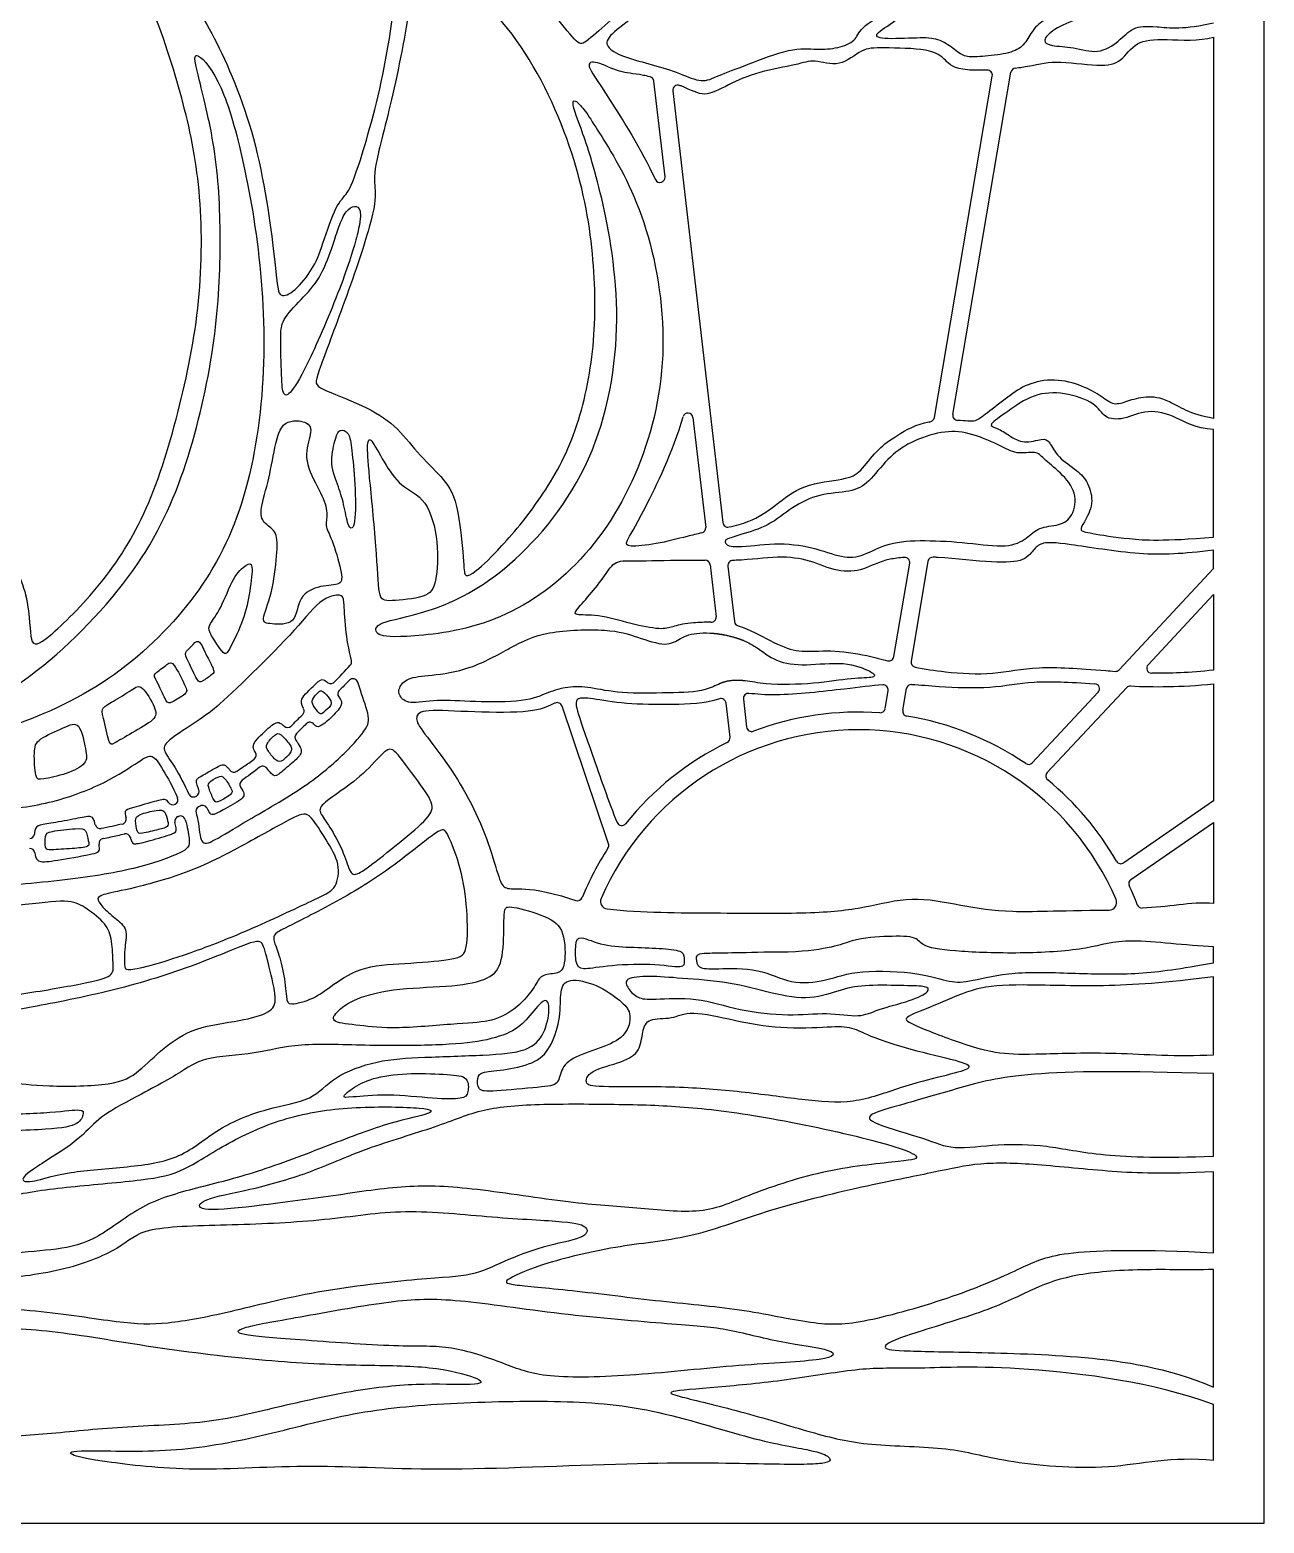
# Model space of a CAD drawing. Header units: millimetres. Extents: x -109 to 109, y -156 to 104.
# Drawn here: x -51.8 to -2.9, y 7.4 to 66.5 of the extents above; entities that cross this region are included whole.
import ezdxf

# ---------------------------------------------------------------- set-up
doc = ezdxf.new("R2010")
doc.units = ezdxf.units.MM
doc.header["$MEASUREMENT"] = 0
doc.layers.add('Layer 03', color=5, linetype='Continuous', true_color=0x0000ff)

msp = doc.modelspace()

# ---------------------------------------------------------------- linework, layer by layer
at = {"layer": 'Layer 03'}
for p, q in [((-2.911, 7.419), (-2.911, 104.176)), ((-4.911, 66.212), (-4.911, 51.127)), ((-26.623, 60.681), (-27.063, 64.47)), ((-15.961, 51.158), (-13.671, 64.669)), ((-15.231, 51.279), (-12.935, 64.821)), ((-26.314, 64.089), (-24.33, 47.002)), ((-25.518, 51.163), (-25.013, 46.815)), ((-4.911, 46.425), (-4.911, 50.689)), ((-4.911, 45.181), (-4.911, 45.915)), ((-24.842, 45.336), (-24.603, 43.281)), ((-24.131, 45.284), (-23.876, 43.087)), ((-17.565, 41.7), (-16.939, 45.393)), ((-16.216, 45.469), (-16.886, 41.517)), ((-8.65, 41.181), (-4.911, 45.181)), ((-7.504, 41.382), (-4.911, 44.156)), ((-4.911, 44.156), (-4.911, 41.169)), ((-17.914, 39.642), (-17.794, 40.35)), ((-17.215, 39.579), (-17.07, 40.434)), ((-9.48, 40.293), (-12.089, 37.501)), ((-11.495, 37.112), (-8.35, 40.476)), ((-4.911, 40.622), (-4.911, 35.994)), ((-28.86, 34.293), (-30.7, 39.745)), ((-24.049, 38.509), (-24.206, 39.862)), ((-23.52, 40.024), (-23.392, 38.917)), ((-4.911, 35.994), (-8.465, 33.544)), ((-8.182, 32.889), (-4.911, 35.144)), ((-4.911, 35.144), (-4.911, 31.94)), ((-30.358, 32.119), (-30.151, 32.051)), ((-4.911, 29.587), (-4.911, 30.218)), ((-4.911, 25.948), (-4.911, 29.035)), ((-4.911, 21.933), (-4.911, 25.202)), ((-4.911, 18.116), (-4.911, 21.317)), ((-4.911, 12.803), (-4.911, 17.452)), ((-4.911, 9.904), (-4.911, 12.113)), ((-109, 7.419), (-2.911, 7.419))]:
    msp.add_line(p, q, dxfattribs=at)
for centre, radius, start, end in [((-12.738, 64.788), 0.2, 96.67295, 170.37745), ((-27.262, 64.447), 0.2, 6.62234, 77.03542), ((-13.868, 64.702), 0.2, 350.37745, 91.92944), ((-26.115, 64.112), 0.2, 69.61001, 186.62234), ((-26.822, 60.658), 0.2, 205.53935, 6.62234), ((-25.717, 51.14), 0.2, 6.62234, 164.13307), ((-16.159, 51.192), 0.2, 279.34113, 350.37745), ((-15.034, 51.246), 0.2, 170.37745, 267.72247), ((-25.212, 46.792), 0.2, 283.0728, 6.62234), ((-24.132, 47.025), 0.2, 186.62234, 282.53806), ((-24.148, 46.251), 0.0925, 115.22559, 196.86221), ((-24.045, 46.282), 0.2, 196.86228, 222.64563), ((-24.045, 46.282), 0.2, 222.64563, 258.66891), ((-25.04, 45.313), 0.2, 6.62234, 88.87175), ((-23.932, 45.307), 0.2, 91.67634, 186.62234), ((-17.136, 45.427), 0.2, 350.37745, 94.33689), ((-16.019, 45.436), 0.2, 87.46078, 170.37745), ((-24.802, 43.258), 0.2, 268.92128, 6.62234), ((-23.677, 43.11), 0.2, 186.62234, 253.61897), ((-39.225, 41.497), 0.2, 316.58219, 14.00574), ((-17.762, 41.734), 0.2, 255.46462, 350.37745), ((-16.689, 41.484), 0.2, 170.37745, 258.8968), ((-7.358, 41.245), 0.2, 136.93275, 269.02836), ((-38.971, 40.625), 0.2, 17.91692, 134.92513), ((-8.796, 41.318), 0.2, 265.66854, 316.93275), ((-39.857, 40.833), 0.2, 225.94565, 316.25809), ((-39.373, 40.224), 0.2, 135.10874, 214.96311), ((-23.322, 40.047), 0.2, 83.55792, 186.62234), ((-17.991, 40.383), 0.2, 350.37745, 94.44365), ((-16.872, 40.401), 0.2, 87.23944, 170.37745), ((-9.626, 40.43), 0.2, 316.93275, 86.15124), ((-8.204, 40.34), 0.2, 87.30347, 136.93275), ((-41.105, 39.551), 0.2, 315.12777, 26.92382), ((-30.89, 39.681), 0.2, 18.6501, 112.74852), ((-24.405, 39.839), 0.2, 6.62234, 108.85085), ((-18.111, 39.675), 0.2, 265.88168, 350.37745), ((-40.678, 38.906), 0.2, 40.01164, 135.21083), ((-18.973, 27.7), 11.807, 85.88168, 110.5761), ((-17.017, 39.546), 0.2, 170.37745, 260.62397), ((-18.973, 27.7), 11.807, 55.86263, 80.62397), ((-41.562, 39.098), 0.2, 226.7339, 314.367), ((-41.071, 38.512), 0.2, 134.82174, 215.45659), ((-18.973, 27.7), 11.107, 23.29758, 156.45139), ((-24.248, 38.486), 0.2, 296.05845, 6.62234), ((-23.193, 38.94), 0.2, 186.62234, 290.5761), ((-43.004, 37.808), 0.2, 307.30716, 31.08286), ((-18.973, 27.7), 11.807, 116.05845, 141.24711), ((-42.545, 37.167), 0.2, 38.23376, 128.66517), ((-12.236, 37.638), 0.2, 235.86263, 316.93275), ((-43.686, 37.33), 0.2, 216.58501, 303.72237), ((-43.249, 36.643), 0.2, 124.74974, 210.95746), ((-11.349, 36.975), 0.2, 136.93275, 230.57974), ((-18.973, 27.7), 11.807, 30.03075, 50.57974), ((-46.099, 36.04), 0.2, 212.6114, 23.50197), ((-45.287, 36.348), 0.2, 204.75086, 299.15684), ((-45.264, 36.361), 0.2, 299.23406, 21.54834), ((-44.989, 35.578), 0.2, 117.38783, 196.02455), ((-44.921, 35.613), 0.2, 27.20662, 117.76729), ((-48.975, 35.093), 0.2, 193.30809, 281.04465), ((-48.144, 35.271), 0.2, 283.24924, 13.58254), ((-45.824, 35.188), 0.2, 112.67957, 192.58692), ((-45.802, 35.197), 0.2, 15.46695, 112.79777), ((-28.337, 35.215), 0.2, 202.10437, 321.24711), ((-51.779, 34.701), 0.2, 275.04236, 354.85154), ((-48.826, 34.309), 0.2, 100.93052, 187.79539), ((-47.974, 34.494), 0.2, 13.7976, 103.66934), ((-29.05, 34.229), 0.2, 327.05987, 18.6501), ((-51.76, 33.909), 0.2, 7.34105, 95.13578), ((-18.973, 27.7), 11.807, 147.05987, 157.77778), ((-8.579, 33.709), 0.2, 210.03075, 304.57724), ((-8.069, 32.724), 0.2, 124.57724, 204.73798), ((-18.973, 27.7), 11.807, 20.7446, 24.73798), ((-30.088, 32.241), 0.2, 251.79152, 337.77778), ((-28.88, 32.017), 0.3, 156.45139, 263.64655), ((-9.048, 31.974), 0.3, 270.60665, 23.29758), ((-7.745, 31.953), 0.2, 200.7446, 271.41455)]:
    msp.add_arc(centre, radius, start, end, dxfattribs=at)
for points, degree in [([(-23.744, 76.724), (-23.375, 76.512), (-22.293, 75.855), (-21.125, 75.381), (-20.669, 75.344), (-20.304, 74.779), (-19.502, 74.852), (-18.59, 74.925), (-18.152, 74.524), (-17.495, 73.028), (-17.331, 72.079), (-17.568, 71.331), (-17.094, 70.893), (-17.44, 70.456), (-17.933, 70), (-18.097, 69.398), (-17.714, 68.777), (-17.255, 68.048), (-17.76, 67.273), (-18.958, 66.551), (-19.04, 66.061), (-19.776, 65.761), (-20.587, 65.707), (-21.588, 65.816), (-23.468, 65.08), (-24.571, 64.672), (-25.144, 64.372), (-26.002, 64.781), (-27.14, 65.132), (-28.195, 65.393), (-28.971, 65.775), (-28.944, 66.229), (-27.913, 66.935), (-27.027, 67.793), (-26.483, 68.297), (-26.558, 69.646), (-26.487, 70.722), (-26.617, 71.757), (-27.526, 72.37), (-27.765, 73.187), (-27.166, 74.303), (-27.357, 75.024), (-27.384, 75.637), (-26.567, 76.045), (-24.729, 76.801), (-24.504, 77.129), (-24.112, 76.936), (-23.744, 76.724)], 3), ([(-30.842, 74.239), (-30.781, 74.015), (-30.65, 73.458), (-29.996, 72.885), (-29.455, 72.312), (-29.619, 71.608), (-30.045, 70.905), (-30.241, 69.841), (-30.159, 69.202), (-30.667, 68.515), (-31.42, 67.631), (-31.141, 67.255), (-30.061, 65.912), (-29.865, 65.912), (-28.866, 66.78), (-27.999, 67.631), (-27.197, 68.449), (-27.278, 69.251), (-27.242, 70.96), (-27.449, 71.544), (-27.73, 71.936), (-28.342, 72.424), (-28.631, 72.809), (-28.338, 73.526), (-28.307, 73.803), (-29.146, 74.15), (-30.186, 74.673), (-30.83, 74.825), (-31.013, 74.806), (-30.902, 74.464), (-30.842, 74.239)], 3), ([(-55.151, 63.938), (-54.111, 66.619), (-51.879, 72.448), (-51.141, 73.847), (-50.833, 74.061), (-49.624, 72.78), (-46.968, 67.801), (-45.735, 63.937), (-44.976, 60.569), (-44.905, 56.031), (-45.756, 51.612), (-47.068, 47.341), (-48.908, 44.486), (-51.244, 42.197), (-51.809, 42.055), (-51.709, 43.919), (-52.747, 46.303), (-54.824, 48.261), (-57.065, 48.946), (-58.316, 49.323), (-58.458, 49.653), (-59.74, 52.117), (-59.801, 52.504), (-58.117, 56.362), (-56.191, 61.257), (-55.151, 63.938)], 3), ([(-13.386, 72.212), (-13.756, 72.342), (-14.414, 72.546), (-15.223, 72.061), (-15.983, 71.608), (-16.727, 71.527), (-16.598, 71.123), (-16.501, 70.492), (-16.938, 69.845), (-17.407, 69.473), (-17.342, 69.085), (-16.63, 68.389), (-16.549, 67.871), (-17.277, 66.949), (-18.41, 66.318), (-18.144, 66.108), (-16.515, 66.189), (-15.803, 66.173), (-15.189, 65.752), (-14.784, 65.412), (-14.266, 65.429), (-13.166, 65.526), (-12.503, 65.752), (-12.18, 66.286), (-11.856, 66.804), (-10.966, 67.16), (-9.866, 67.758), (-9.51, 68.26), (-9.705, 69.505), (-9.737, 69.926), (-10.594, 69.991), (-10.974, 70.298), (-10.995, 70.848), (-11.313, 71.835), (-12.192, 71.77), (-13.015, 72.083), (-13.386, 72.212)], 3), ([(-43.845, 69.346), (-42.603, 69.497), (-38.593, 70.014), (-37.347, 70.178), (-37.089, 69.755), (-37.606, 64.938), (-38.893, 60.566), (-39.223, 59.978), (-39.696, 59.534), (-40.255, 57.713), (-40.603, 56.949), (-41.386, 56.017), (-41.945, 55.905), (-41.97, 56.638), (-42.656, 62.102), (-44.414, 66.316), (-45.875, 68.476), (-46.34, 68.963), (-46.044, 69.111), (-45.087, 69.196), (-43.845, 69.346)], 3), ([(-35.024, 68.82), (-34.339, 68.199), (-32.142, 66.147), (-29.964, 61.197), (-29.345, 57.056), (-29.393, 53.533), (-30.202, 50.153), (-31.687, 47.66), (-33.507, 45.574), (-34.326, 44.899), (-34.571, 44.878), (-34.571, 45.267), (-34.817, 47.947), (-35.43, 48.806), (-36.453, 49.767), (-37.271, 50.872), (-38.519, 51.649), (-40.476, 52.354), (-40.499, 52.607), (-39.395, 55.437), (-38.129, 59.118), (-38.06, 60.222), (-38.221, 60.843), (-37.393, 63.719), (-36.565, 68.091), (-36.587, 69.985), (-36.253, 69.874), (-35.709, 69.442), (-35.024, 68.82)], 3), ([(-44.23, 57.989), (-44.236, 56.726), (-44.369, 54.078), (-45.468, 49.205), (-47.312, 45.12), (-51.496, 40.784), (-55.515, 38.723), (-55.64, 38.474), (-53.498, 38.474), (-48.967, 40.292), (-45.507, 43.429), (-43.39, 46.964), (-42.395, 51.968), (-42.54, 57.29), (-43.411, 61.97), (-44.279, 64.723), (-45.368, 65.837), (-45.145, 64.847), (-44.33, 61.655), (-44.223, 59.251), (-44.23, 57.989)], 3), ([(-29.075, 59.58), (-28.784, 58.275), (-28.194, 54.802), (-29.379, 48.94), (-33.075, 44.714), (-36.187, 43.338), (-38.119, 43.076), (-38.119, 42.552), (-37.333, 42.421), (-33.566, 42.781), (-29.968, 45.094), (-27.474, 49.005), (-26.365, 53.887), (-27.301, 59.227), (-29.215, 62.453), (-30.104, 63.783), (-30.377, 63.692), (-29.941, 62.638), (-29.366, 60.886), (-29.075, 59.58)], 3), ([(-39.785, 57.946), (-39.895, 57.62), (-40.207, 56.75), (-40.894, 55.939), (-41.773, 55.073), (-41.856, 54.51), (-41.801, 52.655), (-41.746, 51.995), (-41.471, 52.036), (-40.77, 53.191), (-39.299, 56.654), (-38.695, 58.688), (-38.64, 59.43), (-38.901, 59.567), (-39.245, 59.389), (-39.547, 58.702), (-39.675, 58.271), (-39.785, 57.946)], 3), ([(-42.062, 49.971), (-42.152, 49.54), (-42.324, 48.535), (-42.712, 47.372), (-42.475, 46.941), (-41.958, 46.661), (-41.958, 45.821), (-42.173, 44.119), (-42.647, 43.063), (-42.303, 42.998), (-41.18, 42.932), (-41.182, 44.119), (-40.234, 44.549), (-39.394, 44.506), (-39.394, 44.98), (-39.825, 46.467), (-40.105, 46.855), (-39.933, 47.436), (-40.256, 48.233), (-40.967, 49.483), (-40.622, 50.474), (-40.622, 51.013), (-41.786, 51.12), (-41.972, 50.402), (-42.062, 49.971)], 3), ([(-39.689, 50.223), (-39.753, 49.986), (-39.911, 49.311), (-39.523, 48.384), (-39.308, 47.652), (-39.157, 46.704), (-38.856, 46.768), (-38.877, 48.6), (-39.028, 49.957), (-39.114, 50.603), (-39.523, 50.732), (-39.624, 50.46), (-39.689, 50.223)], 3), ([(-38.313, 48.779), (-38.245, 48.054), (-38.015, 45.842), (-37.972, 43.946), (-37.649, 43.882), (-35.99, 44.032), (-35.667, 44.528), (-35.559, 46.23), (-36.033, 47.996), (-37.111, 48.406), (-37.757, 49.397), (-38.295, 50.431), (-38.425, 50.194), (-38.382, 49.505), (-38.313, 48.779)], 3), ([(-44.629, 42.648), (-44.563, 42.503), (-44.29, 42.094), (-44.038, 41.732), (-43.88, 41.936), (-43.266, 43.196), (-43.046, 44.283), (-42.904, 45.449), (-43.172, 45.37), (-43.707, 44.913), (-44.211, 43.527), (-44.684, 42.96), (-44.694, 42.792), (-44.629, 42.648)], 3), ([(-24.687, 42.623), (-24.483, 42.605), (-24.279, 42.575), (-23.864, 42.477), (-23.671, 42.408), (-23.484, 42.325)], 5), ([(-45.484, 41.492), (-45.39, 41.291), (-45.097, 40.664), (-44.987, 40.679), (-44.501, 41.025), (-44.423, 41.103), (-44.815, 41.824), (-45.081, 42.467), (-45.379, 42.075), (-45.662, 41.871), (-45.578, 41.694), (-45.484, 41.492)], 3), ([(-46.673, 40.598), (-46.587, 40.418), (-46.336, 39.833), (-46.211, 39.848), (-45.505, 40.256), (-45.552, 40.429), (-46.101, 41.542), (-46.273, 41.432), (-46.822, 41.04), (-46.854, 40.915), (-46.759, 40.779), (-46.673, 40.598)], 3), ([(-39.713, 40.695), (-39.515, 40.902), (-39.304, 41.123), (-39.08, 41.36)], 3), ([(-39.113, 40.767), (-39.252, 40.627), (-39.386, 40.494), (-39.514, 40.365)], 3), ([(-4.911, 41.169), (-5.85, 41.059), (-6.655, 41.033), (-7.361, 41.045)], 3), ([(-48.848, 39.256), (-48.793, 39.006), (-48.6, 38.169), (-48.514, 38.227), (-47.749, 38.66), (-46.74, 39.237), (-46.74, 39.597), (-47.36, 40.665), (-47.663, 40.42), (-48.528, 39.886), (-48.932, 39.67), (-48.903, 39.506), (-48.848, 39.256)], 3), ([(-40.531, 39.751), (-40.473, 39.65), (-40.271, 39.396), (-40.193, 39.445), (-39.783, 39.787), (-39.851, 39.992), (-40.193, 40.411), (-40.339, 40.304), (-40.622, 40.001), (-40.59, 39.852), (-40.531, 39.751)], 3), ([(-23.451, 40.739), (-23.625, 40.762), (-23.799, 40.779), (-24.121, 40.76), (-24.282, 40.701), (-24.44, 40.634)], 5), ([(-8.195, 40.539), (-7.293, 40.497), (-6.22, 40.49), (-4.911, 40.622)], 3), ([(-51.584, 37.876), (-51.591, 37.607), (-51.543, 36.828), (-51.355, 36.828), (-50.288, 37.044), (-49.466, 37.477), (-49.523, 37.924), (-49.798, 39.208), (-50.331, 38.905), (-51.5, 38.443), (-51.577, 38.145), (-51.584, 37.876)], 3), ([(-41.422, 38.955), (-41.281, 39.093), (-41.128, 39.244), (-40.963, 39.41)], 3), ([(-40.82, 39.047), (-40.958, 38.908), (-41.088, 38.777), (-41.212, 38.654)], 3), ([(-42.322, 37.959), (-42.245, 37.842), (-41.986, 37.516), (-41.774, 37.543), (-41.349, 37.977), (-41.423, 38.19), (-41.866, 38.697), (-42.032, 38.651), (-42.451, 38.217), (-42.399, 38.076), (-42.322, 37.959)], 3), ([(-39.435, 36.398), (-39.114, 36.626), (-38.423, 37.144), (-37.574, 38.194), (-37.243, 37.935), (-36.063, 36.31), (-35.689, 35.705), (-36.236, 35.058), (-37.718, 33.878), (-38.696, 33.101), (-39.07, 33.015), (-39.258, 33.763), (-39.761, 34.799), (-40.265, 35.475), (-40.351, 35.777), (-39.756, 36.171), (-39.435, 36.398)], 3), ([(-42.67, 37.323), (-42.911, 37.13), (-43.139, 36.963), (-43.363, 36.807)], 3), ([(-44.652, 36.436), (-44.602, 36.305), (-44.453, 35.926), (-44.332, 35.926), (-43.726, 36.271), (-43.754, 36.42), (-44.09, 36.999), (-44.274, 36.971), (-44.751, 36.71), (-44.702, 36.567), (-44.652, 36.436)], 3), ([(-45.189, 36.173), (-45.181, 36.177), (-45.174, 36.182), (-45.166, 36.186)], 3), ([(-47.379, 32.62), (-46.772, 32.772), (-45.159, 33.233), (-42.758, 34.543), (-40.975, 35.562), (-40.666, 35.453), (-40.029, 34.452), (-39.447, 33.488), (-39.629, 32.506), (-40.12, 32.269), (-42.994, 30.905), (-45.487, 29.922), (-47.319, 29.381), (-47.967, 29.278), (-48.028, 29.422), (-48.018, 30.214), (-47.864, 30.944), (-48.388, 31.345), (-48.913, 31.807), (-49.17, 32.167), (-48.799, 32.321), (-47.986, 32.468), (-47.379, 32.62)], 3), ([(-47.576, 35.201), (-47.577, 35.081), (-47.516, 34.732), (-47.417, 34.675), (-46.595, 34.873), (-46.263, 34.965), (-46.291, 35.164), (-46.418, 35.631), (-46.666, 35.652), (-47.509, 35.454), (-47.575, 35.322), (-47.576, 35.201)], 3), ([(-45.015, 35.79), (-45.037, 35.778), (-45.059, 35.767), (-45.081, 35.755)], 3), ([(-51.14, 34.583), (-51.158, 34.463), (-51.158, 34.068), (-51.032, 34.045), (-50.038, 34.105), (-49.371, 34.171), (-49.452, 34.379), (-49.519, 34.884), (-49.816, 34.921), (-51.047, 34.787), (-51.121, 34.703), (-51.14, 34.583)], 3), ([(-48.099, 35.076), (-48.362, 35.014), (-48.642, 34.954), (-48.937, 34.896)], 3), ([(-45.901, 35.372), (-45.894, 35.375), (-45.886, 35.378), (-45.879, 35.381)], 3), ([(-41.215, 31.183), (-40.696, 31.445), (-38.907, 32.362), (-37.123, 33.586), (-35.458, 34.962), (-35.271, 34.843), (-34.659, 33.314), (-34.438, 31.7), (-34.421, 29.984), (-34.812, 29.729), (-36.681, 29.559), (-38.567, 29.508), (-39.824, 28.693), (-40.504, 28.149), (-41.558, 27.878), (-41.593, 28.123), (-41.706, 29.24), (-41.977, 30.147), (-42.16, 30.566), (-42.02, 30.793), (-41.734, 30.922), (-41.215, 31.183)], 3), ([(-58.914, 31.554), (-58.065, 31.528), (-55.349, 31.475), (-52.008, 31.882), (-50.174, 32.104), (-49.637, 31.829), (-48.786, 31.2), (-48.497, 30.598), (-48.484, 29.615), (-48.406, 29.078), (-49.192, 28.842), (-51.877, 28.371), (-54.353, 28.043), (-57.445, 27.965), (-59.37, 27.847), (-59.659, 27.912), (-59.829, 28.397), (-60.248, 29.668), (-60.681, 31.148), (-60.681, 31.633), (-60.445, 31.633), (-59.763, 31.58), (-58.914, 31.554)], 3), ([(-4.911, 31.94), (-5.821, 32.004), (-6.735, 31.777), (-7.74, 31.753)], 3), ([(-33, 31.017), (-33.006, 30.652), (-33.025, 29.535), (-33.516, 28.939), (-34.908, 28.634), (-37.201, 28.607), (-38.977, 28.196), (-39.681, 27.6), (-39.883, 27.225), (-38.734, 27.118), (-37.395, 26.946), (-34.559, 27.211), (-33.485, 27.238), (-32.438, 27.781), (-31.709, 28.709), (-31.563, 29.133), (-30.874, 29.147), (-30.555, 29.359), (-30.569, 30.91), (-31.231, 31.427), (-32.833, 31.882), (-32.992, 31.723), (-32.995, 31.381), (-33, 31.017)], 3), ([(-51.908, 27.799), (-51.233, 27.917), (-48.832, 28.365), (-45.506, 29.336), (-42.795, 30.527), (-42.535, 30.432), (-42.303, 29.487), (-41.96, 28.077), (-42.179, 27.625), (-43.357, 27.283), (-45.259, 27.064), (-46.492, 26.229), (-47.463, 25.243), (-48.326, 24.723), (-51.214, 24.682), (-52.707, 24.874), (-52.83, 25.093), (-52.994, 26.626), (-53.062, 27.475), (-52.884, 27.653), (-52.583, 27.68), (-51.908, 27.799)], 3), ([(-27.854, 30.2), (-28.254, 30.214), (-29.071, 30.237), (-30.079, 30.707), (-30.163, 30.354), (-30.18, 29.548), (-29.944, 29.28), (-29.088, 29.464), (-27.106, 29.582), (-25.813, 29.33), (-25.881, 29.666), (-25.83, 30.069), (-26.67, 30.153), (-27.454, 30.186), (-27.854, 30.2)], 3), ([(-21.752, 30.009), (-21.904, 30.001), (-22.057, 29.996), (-22.401, 30.009), (-22.554, 30.005), (-22.707, 30.002)], 5), ([(-25.931, 28.972), (-25.399, 28.933), (-24.067, 28.843), (-22.354, 28.356), (-20.843, 28.087), (-19.6, 28.558), (-18.66, 28.725), (-17.031, 28.675), (-16.242, 28.675), (-16.107, 28.474), (-16.829, 28.087), (-18.307, 27.735), (-18.844, 27.399), (-20.221, 27.651), (-21.666, 27.466), (-23.714, 27.684), (-25.377, 28.255), (-27.19, 28.121), (-27.711, 28.171), (-28.097, 28.558), (-28.282, 28.994), (-27.258, 29.078), (-26.463, 29.011), (-25.931, 28.972)], 3), ([(-34.031, 25.016), (-34.054, 24.888), (-34.054, 24.521), (-33.558, 24.481), (-31.427, 24.682), (-30.797, 24.749), (-30.77, 25.446), (-30.154, 25.929), (-28.813, 26.304), (-28.063, 26.814), (-27.942, 27.631), (-28.331, 28.06), (-29.309, 28.757), (-30.502, 29.012), (-30.795, 28.52), (-30.732, 27.462), (-31.106, 26.286), (-31.654, 25.632), (-32.923, 25.338), (-33.911, 25.29), (-34.007, 25.144), (-34.031, 25.016)], 3), ([(-47.958, 24.067), (-47.368, 24.389), (-45.649, 25.275), (-45.052, 25.852), (-42.742, 25.968), (-41.26, 26.43), (-38.257, 26.295), (-35.544, 26.314), (-33.753, 26.468), (-32.56, 26.872), (-31.983, 27.45), (-31.328, 28.316), (-31.155, 27.796), (-31.367, 26.776), (-31.983, 26.064), (-33.676, 25.929), (-36.275, 25.852), (-38.007, 25.756), (-39.817, 25.082), (-40.509, 24.139), (-42.338, 23.87), (-44.359, 23.081), (-45.745, 21.791), (-47.843, 21.502), (-50.345, 21.329), (-51.558, 20.925), (-52.154, 20.906), (-51.923, 21.291), (-49.845, 22.503), (-49.19, 23.338), (-48.549, 23.744), (-47.958, 24.067)], 3), ([(-23.607, 24.474), (-22.774, 24.383), (-21.131, 24.155), (-19.163, 23.966), (-17.281, 24.685), (-15.586, 25.113), (-14.406, 25.404), (-14.714, 25.661), (-16.682, 26.088), (-18.496, 26.653), (-19.249, 27.081), (-19.967, 27.064), (-22.09, 26.961), (-23.869, 27.303), (-25.683, 27.731), (-26.317, 27.338), (-27.319, 27.423), (-27.522, 26.893), (-27.59, 26.073), (-28.239, 25.663), (-29.691, 25.321), (-29.822, 24.746), (-29.287, 24.668), (-26.128, 24.702), (-24.44, 24.565), (-23.607, 24.474)], 3), ([(-57.377, 24.721), (-58.205, 25.069), (-60.279, 25.971), (-62.792, 26.92), (-64.83, 26.586), (-65.973, 26.147), (-66.482, 25.708), (-65.99, 25.392), (-62.95, 24.97), (-60.174, 24.074), (-57.467, 23.125), (-54.603, 22.896), (-51.036, 22.967), (-49.823, 23.142), (-49.63, 23.599), (-49.63, 23.828), (-50.702, 23.669), (-53.373, 23.546), (-55.306, 23.88), (-56.548, 24.372), (-57.377, 24.721)], 3), ([(-35.25, 25.167), (-35.632, 25.192), (-36.668, 25.245), (-38.116, 25.084), (-38.974, 24.669), (-39.443, 24.253), (-39.175, 24.253), (-37.66, 24.414), (-35.676, 24.2), (-34.577, 24.186), (-34.403, 24.414), (-34.376, 25.098), (-34.868, 25.142), (-35.25, 25.167)], 3), ([(-54.437, 19.632), (-55.103, 19.32), (-56.688, 18.544), (-59.016, 18.187), (-60.632, 17.617), (-62.438, 16.191), (-63.983, 14.766), (-66.003, 13.886), (-66.359, 13.459), (-66.027, 13.459), (-63.888, 13.577), (-61.654, 14.005), (-59.872, 14.837), (-58.137, 15.645), (-57.543, 16.453), (-54.787, 17.57), (-52.482, 18.14), (-50.676, 18.211), (-49.084, 18.591), (-47.373, 20.065), (-45.186, 20.683), (-42.881, 21.229), (-39.864, 22.394), (-37.377, 23.336), (-35.718, 23.628), (-35.865, 23.872), (-38.938, 23.921), (-41.452, 23.583), (-43.85, 22.566), (-45.709, 21.286), (-47.062, 20.996), (-50.273, 20.731), (-52.688, 20.417), (-53.77, 19.945), (-54.437, 19.632)], 3), ([(-28.248, 23.984), (-29.243, 24.003), (-31.639, 24.021), (-33.885, 23.853), (-35.514, 23.123), (-38.547, 22.252), (-40.709, 21.241), (-43.137, 20.567), (-45.042, 20.25), (-45.213, 19.725), (-43.079, 19.922), (-39.653, 20.371), (-36.845, 20.82), (-34.317, 20.708), (-30.161, 20.034), (-27.802, 19.922), (-25.079, 19.585), (-23.394, 20.399), (-20.221, 21.466), (-16.935, 21.747), (-16.402, 21.887), (-17.609, 22.421), (-22.411, 23.488), (-25.668, 23.909), (-27.252, 23.965), (-28.248, 23.984)], 3), ([(-33.463, 19.536), (-34.579, 19.626), (-36.999, 19.9), (-39.96, 19.381), (-43.784, 19.209), (-47.414, 19.165), (-48.019, 18.323), (-50.418, 17.35), (-53.486, 17.048), (-55.042, 16.637), (-55.647, 16.162), (-55.28, 15.989), (-51.477, 15.881), (-48.041, 15.298), (-46.42, 15.254), (-44, 15.708), (-40.565, 16.616), (-35.962, 17.134), (-34.212, 17.177), (-33.067, 17.761), (-31.468, 18.388), (-29.717, 18.69), (-29.631, 19.144), (-30.301, 19.36), (-32.346, 19.446), (-33.463, 19.536)], 3), ([(-4.911, 17.452), (-5.979, 17.429), (-7.958, 17.498), (-10.72, 17.244), (-12.146, 16.646), (-13.826, 15.795), (-17.623, 14.713), (-18.06, 14.345), (-17.577, 14.23), (-14.562, 14.184), (-10.075, 14.069), (-6.808, 13.586), (-4.911, 12.803)], 3), ([(-26.551, 15.324), (-27.643, 15.409), (-30.827, 15.67), (-35.05, 16.339), (-37.311, 16.27), (-41.049, 15.578), (-43.633, 15.14), (-43.61, 14.863), (-41.464, 14.701), (-36.873, 14.355), (-35.165, 14.494), (-32.881, 13.709), (-31.542, 13.132), (-27.874, 13.224), (-23.605, 13.709), (-19.936, 13.847), (-19.775, 14.286), (-22.036, 14.54), (-24.274, 15.163), (-25.459, 15.24), (-26.551, 15.324)], 3), ([(-53.77, 15.151), (-54.729, 15.153), (-56.624, 15.097), (-58.442, 14.386), (-61.201, 13.237), (-62.936, 12.861), (-65.82, 12.693), (-67.994, 12.484), (-68.851, 11.795), (-68.433, 11.669), (-65.089, 11.711), (-60.47, 11.795), (-56.499, 11.126), (-53.677, 10.771), (-51.148, 10.917), (-48.18, 11.251), (-44.69, 11.335), (-42.153, 11.97), (-38.718, 12.739), (-36.122, 12.968), (-33.754, 12.843), (-33.878, 13.155), (-35.831, 13.653), (-38.552, 13.653), (-41.959, 13.778), (-46.694, 14.318), (-50.869, 15.086), (-52.811, 15.149), (-53.77, 15.151)], 3), ([(-4.911, 12.113), (-7.268, 12.987), (-13.021, 13.724), (-16.864, 13.494), (-18.613, 13.609), (-21.466, 13.102), (-24.296, 12.803), (-26.644, 12.642), (-26.321, 12.481), (-23.698, 11.883), (-20.707, 10.962), (-18.682, 10.456), (-15.207, 10.456), (-13.504, 9.858), (-8.879, 9.419), (-6.577, 10.088), (-4.911, 9.904)], 3), ([(-23.265, 10.812), (-24.364, 11.102), (-27.232, 12.039), (-30.817, 12.297), (-35.578, 12.182), (-39.163, 11.81), (-42.862, 10.749), (-46.372, 10.178), (-50.089, 10.347), (-50.314, 10.14), (-49.131, 9.878), (-45.34, 9.419), (-40.629, 9.784), (-35.694, 9.419), (-27.073, 9.865), (-22.284, 9.734), (-20.038, 9.734), (-20.057, 10.034), (-20.637, 10.296), (-22.166, 10.521), (-23.265, 10.812)], 3)]:
    msp.add_open_spline(points, degree=degree, dxfattribs=at)
for points, knots in [([(-4.911, 68.096), (-6.001, 67.891), (-7.021, 68.186), (-7.287, 68.837), (-7.775, 69.443), (-8.721, 69.517), (-9.002, 69.354), (-8.987, 68.482), (-8.795, 67.743), (-9.342, 67.211), (-10.243, 66.974), (-11.293, 66.516), (-11.721, 66.043), (-11.381, 65.851), (-10.465, 65.836), (-9.475, 65.511), (-8.632, 66.043), (-8.115, 66.634), (-7.346, 66.664), (-6.046, 66.501), (-4.911, 66.782)], [37.470505, 37.470505, 37.470505, 37.470505, 38.438337, 39.406169, 40.374001, 41.341833, 42.309665, 43.277497, 44.245329, 45.213161, 46.180993, 47.148825, 48.116657, 49.084489, 50.052321, 51.020153, 51.987985, 52.955817, 53.923649, 54.891481, 54.891481, 54.891481, 54.891481]), ([(-12.761, 64.987), (-12.667, 64.998), (-11.911, 65.096), (-11.341, 65.329), (-9.329, 65.021), (-8.548, 65.206), (-8.014, 66.069), (-6.926, 66.151), (-5.488, 66.048), (-4.911, 66.212)], [140.750472, 140.750472, 140.750472, 140.750472, 140.937645, 142.330301, 143.722956, 145.115612, 146.508267, 147.900922, 149.293577, 149.293577, 149.293577, 149.293577]), ([(-13.875, 64.902), (-14.163, 64.893), (-15.151, 64.9), (-15.517, 65.301), (-16.046, 65.764), (-18.182, 65.786), (-18.799, 65.786), (-19.707, 64.979), (-20.759, 65.361), (-21.313, 65.113), (-22.939, 64.864), (-24.163, 64.31), (-25.1, 63.793), (-25.569, 64.119), (-26.026, 64.292), (-26.046, 64.299)], [114.37309, 114.37309, 114.37309, 114.37309, 114.899498, 116.292153, 117.684808, 119.077464, 120.470119, 121.862774, 123.25543, 124.648085, 126.040741, 127.433396, 128.826051, 130.218707, 130.278929, 130.278929, 130.278929, 130.278929]), ([(-27.217, 64.642), (-27.31, 64.664), (-27.867, 64.782), (-28.37, 64.769), (-29.402, 65.304), (-29.804, 65.17), (-29.125, 64.268), (-27.595, 61.812), (-27.002, 60.571)], [-12.537816, -12.537816, -12.537816, -12.537816, -12.273915, -10.88126, -9.488604, -8.095949, -6.703294, -5.469103, -5.469103, -5.469103, -5.469103]), ([(-4.911, 51.127), (-5.841, 51.276), (-6.734, 51.921), (-7.602, 52.02), (-8.371, 51.797), (-8.842, 51.611), (-9.313, 51.97), (-10.069, 52.429), (-11.21, 52.727), (-12.326, 52.504), (-13.021, 51.995), (-13.938, 51.288), (-14.36, 50.966), (-14.61, 51.026), (-15.008, 51.045), (-15.042, 51.046)], [164.378885, 164.378885, 164.378885, 164.378885, 165.77154, 167.164195, 168.556851, 169.949506, 171.342161, 172.734817, 174.127472, 175.520127, 176.912783, 178.305438, 179.698094, 181.090749, 181.21117, 181.21117, 181.21117, 181.21117]), ([(-4.911, 50.689), (-5.638, 50.738), (-6.407, 51.218), (-7.53, 51.523), (-8.491, 51.042), (-9.277, 51.122), (-9.517, 51.731), (-10.832, 52.18), (-12.034, 52.132), (-13.108, 51.363), (-13.894, 50.834), (-13.493, 50.77), (-12.996, 50.449), (-12.435, 50.096), (-11.633, 50.353), (-11.409, 50.241), (-11.104, 49.583), (-10.271, 49.054), (-9.87, 48.622), (-9.63, 47.74), (-10.062, 46.954), (-10.239, 46.682), (-9.886, 46.602), (-8.331, 46.345), (-6.92, 46.265), (-4.911, 46.425)], [562.051569, 562.051569, 562.051569, 562.051569, 563.040066, 564.028562, 565.017058, 566.005554, 566.994051, 567.982547, 568.971043, 569.959539, 570.948036, 571.936532, 572.925028, 573.913524, 574.902021, 575.890517, 576.879013, 577.867509, 578.856006, 579.844502, 580.832998, 581.821494, 582.809991, 583.798487, 584.786983, 584.786983, 584.786983, 584.786983]), ([(-25.167, 46.598), (-25.357, 46.553), (-25.926, 46.415), (-26.988, 46.129), (-28.137, 46.033), (-28.215, 46.201), (-27.663, 47.027), (-26.303, 49.808), (-25.909, 51.194)], [55.576039, 55.576039, 55.576039, 55.576039, 56.264079, 57.656734, 59.04939, 60.442045, 61.834701, 63.170993, 63.170993, 63.170993, 63.170993]), ([(-24.088, 46.83), (-23.823, 46.889), (-23.125, 47.07), (-22.254, 47.665), (-21.221, 48.534), (-19.396, 48.714), (-18.909, 48.974), (-18.236, 49.894), (-17.622, 50.342), (-16.776, 50.867), (-16.203, 50.982), (-16.126, 50.994)], [148.223531, 148.223531, 148.223531, 148.223531, 149.086875, 150.479531, 151.872186, 153.264842, 154.657497, 156.050152, 157.442808, 158.835463, 159.047068, 159.047068, 159.047068, 159.047068]), ([(-24.085, 46.086), (-23.99, 46.067), (-23.538, 46.024), (-22.276, 46.234), (-21.265, 46.115), (-20.816, 46.005), (-20.367, 45.895), (-19.582, 45.574), (-18.779, 45.663), (-17.815, 46.234), (-16.388, 46.323), (-14.622, 46.216), (-13.016, 45.984), (-12.285, 46.377), (-11.857, 46.841), (-11, 46.876), (-10.465, 47.215), (-10.287, 48.196), (-10.964, 48.999), (-11.714, 49.57), (-11.892, 49.856), (-12.731, 49.677), (-13.319, 50.052), (-14.64, 50.605), (-15.639, 50.641), (-16.941, 50.212), (-17.833, 49.552), (-18.565, 48.553), (-19.243, 48.196), (-20.527, 48.161), (-21.598, 47.626), (-22.507, 46.858), (-23.517, 46.559), (-24.056, 46.396), (-24.188, 46.335)], [69.968471, 69.968471, 69.968471, 69.968471, 70.390331, 71.568278, 72.746225, 72.746225, 72.746225, 73.924172, 75.102119, 76.280066, 77.458013, 78.63596, 79.813907, 80.991854, 82.169801, 83.347747, 84.525694, 85.703641, 86.881588, 88.059535, 89.237482, 90.415429, 91.593376, 92.771323, 93.94927, 95.127217, 96.305164, 97.483111, 98.661058, 99.839005, 101.016952, 102.194899, 103.372846, 104.140906, 104.140906, 104.140906, 104.140906]), ([(-4.911, 45.915), (-6.134, 45.761), (-7.703, 45.663), (-10.976, 46.223), (-11.709, 46.223), (-12.013, 45.988), (-12.331, 45.476), (-13.493, 45.379), (-15.161, 45.593), (-15.951, 45.633), (-16.01, 45.635)], [610.102896, 610.102896, 610.102896, 610.102896, 611.538862, 612.974829, 614.410796, 615.846763, 617.28273, 618.718697, 620.154664, 620.272615, 620.272615, 620.272615, 620.272615]), ([(-24.806, 43.058), (-25.043, 43.063), (-25.65, 43.043), (-26.33, 42.904), (-26.635, 42.752), (-27.777, 42.929), (-29.16, 43.373), (-30.213, 43.323), (-30.213, 43.475), (-29.617, 44.109), (-28.97, 44.934), (-28.614, 45.544), (-27.828, 45.467), (-26.061, 45.531), (-25.225, 45.516), (-25.036, 45.513)], [56.017163, 56.017163, 56.017163, 56.017163, 56.946149, 58.382116, 59.818083, 61.25405, 62.690017, 64.125984, 65.561951, 66.997917, 68.433884, 69.869851, 71.305818, 72.741785, 73.178286, 73.178286, 73.178286, 73.178286]), ([(-17.151, 45.626), (-17.357, 45.611), (-18.086, 45.516), (-18.737, 45.099), (-19.789, 45.017), (-20.882, 45.536), (-22.084, 45.7), (-23.276, 45.53), (-23.894, 45.508), (-23.938, 45.507)], [40.841055, 40.841055, 40.841055, 40.841055, 41.338446, 42.774413, 44.21038, 45.646347, 47.082314, 48.518281, 48.628629, 48.628629, 48.628629, 48.628629]), ([(-39.031, 41.546), (-39.145, 42.001), (-39.307, 42.946), (-39.307, 43.998), (-39.448, 44.174), (-40.24, 44.033), (-41.278, 42.643), (-43.847, 40.162), (-44.727, 39.405), (-46.364, 38.367), (-46.54, 38.032), (-46.074, 37.462), (-45.632, 36.62), (-45.468, 36.264)], [138.832164, 138.832164, 138.832164, 138.832164, 139.915286, 141.262796, 142.610307, 143.957817, 146.652837, 152.042878, 153.390388, 154.737898, 156.085408, 157.432918, 158.706041, 158.706041, 158.706041, 158.706041]), ([(-24.44, 40.634), (-24.625, 40.556), (-25.131, 40.293), (-26.417, 40.271), (-28.46, 40.221), (-29.595, 40.511), (-30.49, 40.524), (-31.247, 40.297), (-32.104, 39.893), (-34.235, 39.906), (-35.685, 40.019), (-36.807, 39.792), (-37.16, 40.158), (-37.185, 40.448), (-36.845, 40.877), (-35.962, 40.952), (-34.348, 41.154), (-33.23, 41.784), (-32.745, 42.046), (-32.261, 42.309), (-31.439, 42.726), (-28.735, 42.817), (-27.751, 42.48), (-26.505, 42.069), (-26.044, 42.443), (-25.465, 42.65), (-24.885, 42.64), (-24.687, 42.623)], [-34.56902, -34.56902, -34.56902, -34.56902, -33.812312, -32.490352, -31.168391, -29.846431, -28.524471, -27.20251, -25.88055, -24.55859, -23.23663, -21.914669, -20.592709, -19.270749, -17.948788, -16.626828, -15.304868, -13.982908, -13.982908, -13.982908, -12.660947, -11.338987, -10.017027, -8.695066, -7.373106, -6.051146, -5.406657, -5.406657, -5.406657, -5.406657]), ([(-23.734, 42.918), (-23.619, 42.885), (-23.142, 42.715), (-22.088, 42.106), (-21.245, 41.856), (-20.137, 41.98), (-18.797, 41.797), (-18.088, 41.611), (-17.812, 41.54)], [51.40495, 51.40495, 51.40495, 51.40495, 51.876668, 53.312635, 54.748602, 56.184569, 57.620536, 58.479717, 58.479717, 58.479717, 58.479717]), ([(-23.484, 42.325), (-23.325, 42.255), (-22.863, 42.005), (-22.268, 41.471), (-21.096, 41.322), (-19.501, 41.533), (-18.343, 41.085), (-18.243, 40.848), (-19.165, 40.873), (-20.66, 40.611), (-22.428, 40.569), (-23.208, 40.708), (-23.451, 40.739)], [-47.480188, -47.480188, -47.480188, -47.480188, -46.858466, -45.536506, -44.214545, -42.892585, -41.570625, -40.248665, -38.926704, -37.604744, -36.282784, -35.56902, -35.56902, -35.56902, -35.56902]), ([(-40.926, 39.642), (-41.016, 39.819), (-41.041, 40.032), (-40.808, 40.265), (-40.3, 40.792), (-40.147, 40.832), (-40.002, 40.695), (-39.996, 40.689)], [168.479023, 168.479023, 168.479023, 168.479023, 169.129757, 169.788413, 170.447068, 171.105723, 171.1334, 171.1334, 171.1334, 171.1334]), ([(-16.727, 41.287), (-16.352, 41.214), (-15.35, 41.053), (-13.614, 40.965), (-11.967, 41.361), (-10.174, 41.226), (-8.937, 41.128), (-8.811, 41.118)], [624.879582, 624.879582, 624.879582, 624.879582, 625.857381, 627.293348, 628.729315, 630.165282, 630.323076, 630.323076, 630.323076, 630.323076]), ([(-45.181, 35.522), (-45.152, 35.42), (-45.054, 35.005), (-45.027, 34.214), (-44.551, 34.354), (-43.73, 34.871), (-43.1, 35.24), (-42.469, 35.61), (-40.768, 36.572), (-39.202, 37.927), (-38.339, 38.948), (-38.307, 39.313), (-38.647, 40.27), (-38.781, 40.686)], [27.45438, 27.45438, 27.45438, 27.45438, 27.892776, 29.240286, 30.587796, 31.935306, 31.935306, 31.935306, 33.282816, 34.630326, 35.977837, 37.325347, 38.278545, 38.278545, 38.278545, 38.278545]), ([(-18.007, 40.583), (-18.44, 40.549), (-19.615, 40.404), (-22.021, 40.129), (-23.01, 40.213), (-23.299, 40.246)], [14.380956, 14.380956, 14.380956, 14.380956, 15.798116, 17.816671, 18.948833, 18.948833, 18.948833, 18.948833]), ([(-16.863, 40.6), (-16.517, 40.584), (-15.612, 40.502), (-13.631, 40.422), (-12.197, 40.763), (-10.648, 40.699), (-9.612, 40.629)], [37.468233, 37.468233, 37.468233, 37.468233, 38.739287, 40.757842, 42.776396, 44.694817, 44.694817, 44.694817, 44.694817]), ([(-39.536, 40.109), (-39.43, 39.957), (-39.354, 39.805), (-39.861, 39.24), (-40.328, 38.888), (-40.43, 38.922), (-40.525, 39.035)], [39.316112, 39.316112, 39.316112, 39.316112, 39.936521, 40.595176, 41.253832, 41.865238, 41.865238, 41.865238, 41.865238]), ([(-30.967, 39.865), (-31.002, 39.85), (-31.255, 39.74), (-31.731, 39.478), (-34.237, 39.491), (-36.245, 39.639), (-36.528, 39.316), (-36.353, 38.898), (-34.951, 37.156), (-33.788, 35.034), (-33.205, 32.932), (-33.002, 32.485), (-32.473, 32.539), (-31.388, 32.458), (-30.358, 32.119)], [53.142597, 53.142597, 53.142597, 53.142597, 53.337446, 54.540854, 55.744262, 56.94767, 58.151078, 59.354486, 60.557895, 62.964711, 64.168119, 65.371527, 66.574935, 67.778343, 67.778343, 67.778343, 67.778343]), ([(-24.469, 40.029), (-25.055, 39.829), (-26.439, 39.802), (-28.215, 39.802), (-29.611, 40.075), (-30.126, 40.075), (-30.202, 39.772), (-29.611, 38.176), (-28.84, 35.922), (-28.522, 35.14)], [18.871216, 18.871216, 18.871216, 18.871216, 20.309397, 21.941684, 23.573972, 25.206259, 26.838546, 28.470833, 29.976178, 29.976178, 29.976178, 29.976178]), ([(-42.833, 37.912), (-42.889, 38.005), (-42.945, 38.151), (-42.863, 38.365), (-42.106, 39.094), (-41.907, 39.139), (-41.715, 38.967), (-41.699, 38.952)], [164.661127, 164.661127, 164.661127, 164.661127, 165.172206, 165.933808, 166.695411, 167.457014, 167.525034, 167.525034, 167.525034, 167.525034]), ([(-41.234, 38.396), (-41.218, 38.373), (-41.047, 38.128), (-40.943, 37.876), (-41.377, 37.497), (-41.995, 36.971), (-42.097, 36.935), (-42.325, 37.211), (-42.388, 37.291)], [42.994984, 42.994984, 42.994984, 42.994984, 43.070972, 43.832574, 44.594177, 45.35578, 46.117383, 46.382991, 46.382991, 46.382991, 46.382991]), ([(-56.25, 34.558), (-56.261, 34.582), (-56.466, 35.021), (-56.951, 35.932), (-56.968, 36.208), (-56.261, 35.949), (-53.416, 35.553), (-50.968, 35.846), (-48.709, 36.691), (-47.312, 37.656), (-46.916, 37.863), (-46.573, 37.39), (-46.098, 36.539), (-45.916, 36.12)], [88.002225, 88.002225, 88.002225, 88.002225, 88.106633, 89.904959, 91.703285, 93.501611, 95.299936, 97.098262, 98.896588, 100.694914, 102.49324, 104.291565, 105.799804, 105.799804, 105.799804, 105.799804]), ([(-45.078, 36.434), (-45.083, 36.448), (-45.088, 36.461), (-45.093, 36.473), (-45.182, 36.707), (-45.176, 36.868), (-44.995, 36.962), (-44.223, 37.409), (-44.056, 37.476), (-43.873, 37.245), (-43.847, 37.21)], [159.379914, 159.379914, 159.379914, 159.379914, 159.421128, 159.421128, 159.421128, 160.18428, 160.947433, 161.710585, 162.473738, 162.591697, 162.591697, 162.591697, 162.591697]), ([(-43.575, 37.163), (-43.484, 37.224), (-43.259, 37.377), (-43.034, 37.534), (-42.883, 37.649)], [162.895864, 162.895864, 162.895864, 162.895864, 163.490732, 164.368694, 164.368694, 164.368694, 164.368694]), ([(-46.268, 35.932), (-46.286, 35.961), (-46.382, 36.075), (-46.617, 36.027), (-47.806, 35.688), (-48.023, 35.615), (-47.982, 35.449), (-47.95, 35.318)], [106.396325, 106.396325, 106.396325, 106.396325, 106.580333, 107.282328, 107.984322, 108.686316, 109.234847, 109.234847, 109.234847, 109.234847]), ([(-43.421, 36.54), (-43.42, 36.539), (-43.284, 36.312), (-43.178, 36.15), (-44.111, 35.627), (-44.54, 35.413), (-44.612, 35.452), (-44.734, 35.686), (-44.744, 35.704)], [48.359729, 48.359729, 48.359729, 48.359729, 48.362773, 49.125925, 49.889078, 50.65223, 51.415383, 51.476933, 51.476933, 51.476933, 51.476933]), ([(-45.609, 35.25), (-45.529, 34.961), (-45.39, 34.254), (-45.553, 34.001), (-47.502, 33.277), (-50.399, 32.828), (-53.1, 32.598), (-53.933, 32.535), (-54.767, 32.472), (-55.399, 32.449), (-55.606, 32.518), (-55.738, 33.217), (-55.894, 33.685), (-55.934, 33.795)], [46.868622, 46.868622, 46.868622, 46.868622, 47.929893, 49.728219, 51.526545, 53.324871, 55.123196, 55.123196, 55.123196, 56.921522, 58.719848, 60.518174, 61.051234, 61.051234, 61.051234, 61.051234]), ([(-49.17, 35.047), (-49.217, 35.248), (-49.293, 35.43), (-49.764, 35.321), (-50.802, 35.121), (-51.418, 35.047), (-51.546, 34.948), (-51.574, 34.739), (-51.576, 34.721), (-51.578, 34.702), (-51.58, 34.683)], [111.039732, 111.039732, 111.039732, 111.039732, 111.817001, 112.650774, 113.484547, 114.31832, 115.152092, 115.152092, 115.152092, 115.222486, 115.222486, 115.222486, 115.222486]), ([(-47.78, 34.542), (-47.774, 34.52), (-47.72, 34.309), (-47.65, 34.264), (-47.084, 34.392), (-45.979, 34.718), (-45.946, 34.791), (-46, 35.062), (-46.019, 35.144)], [72.830164, 72.830164, 72.830164, 72.830164, 72.906465, 73.608459, 74.310454, 75.012448, 75.714443, 75.98103, 75.98103, 75.98103, 75.98103]), ([(-51.561, 33.935), (-51.561, 33.934), (-51.532, 33.704), (-51.433, 33.526), (-50.639, 33.652), (-49.052, 33.919), (-48.989, 33.998), (-49.02, 34.251), (-49.024, 34.282)], [67.808249, 67.808249, 67.808249, 67.808249, 67.810519, 68.644292, 69.478064, 70.311837, 71.14561, 71.252849, 71.252849, 71.252849, 71.252849]), ([(-48.864, 34.505), (-48.76, 34.525), (-48.474, 34.583), (-48.196, 34.646), (-48.021, 34.689)], [71.5560648, 71.5560648, 71.5560648, 71.5560648, 71.8986373, 72.5164528, 72.5164528, 72.5164528, 72.5164528]), ([(-28.913, 31.719), (-27.551, 31.568), (-24.354, 31.566), (-20.783, 31.523), (-18.674, 31.747), (-16.879, 32.263), (-14.905, 31.859), (-13.058, 31.552), (-11.228, 31.651), (-9.045, 31.674)], [142.431425, 142.431425, 142.431425, 142.431425, 145.147569, 148.129442, 151.111315, 154.093188, 157.075061, 160.056934, 162.857368, 162.857368, 162.857368, 162.857368]), ([(-4.911, 30.218), (-5.995, 30.268), (-8.552, 30.616), (-9.715, 30.118), (-12.406, 29.935), (-15.08, 30.018), (-16.541, 30.218), (-16.558, 30.633), (-17.737, 30.65), (-19.249, 30.55), (-20.129, 30.085), (-21.752, 30.009)], [601.283551, 601.283551, 601.283551, 601.283551, 603.226409, 605.169268, 607.112127, 609.054986, 610.997845, 612.940704, 614.883562, 616.826421, 618.76928, 618.76928, 618.76928, 618.76928]), ([(-22.707, 30.002), (-24.101, 29.968), (-25.394, 29.985), (-25.394, 29.8), (-25.36, 29.347), (-24.688, 29.347), (-22.858, 29.397), (-21.649, 28.709), (-20.238, 28.86), (-19.029, 29.33), (-16.4, 29.201), (-15.317, 28.784), (-14.584, 28.834), (-12.901, 29.267), (-10.384, 29.167), (-7.838, 29.105), (-6.244, 29.354), (-4.911, 29.587)], [619.76928, 619.76928, 619.76928, 619.76928, 621.384929, 623.000579, 624.616228, 626.231878, 627.847527, 629.463177, 631.078826, 632.694475, 634.310125, 635.925774, 637.541424, 639.157073, 640.772723, 642.388372, 644.004021, 644.004021, 644.004021, 644.004021]), ([(-4.911, 29.035), (-6.831, 28.788), (-9.33, 28.618), (-12.739, 28.751), (-14.33, 28.637), (-15.826, 27.936), (-17.209, 27.425), (-17.076, 27.236), (-14.804, 26.345), (-13.364, 25.967), (-11.963, 25.967), (-8.876, 26.08), (-6.376, 25.872), (-4.911, 25.948)], [541.684838, 541.684838, 541.684838, 541.684838, 543.975802, 546.266766, 548.55773, 550.848694, 553.139658, 555.430622, 557.721586, 560.01255, 562.303514, 564.594478, 566.885442, 566.885442, 566.885442, 566.885442]), ([(-4.911, 25.202), (-8.433, 25.319), (-12.703, 25.269), (-14.922, 24.652), (-17.308, 23.951), (-18.642, 23.601), (-18.559, 23.251), (-16.19, 22.617), (-15.306, 22.166), (-13.437, 22.433), (-11.552, 22.4), (-9.5, 21.933), (-6.914, 21.866), (-4.911, 21.933)], [541.072505, 541.072505, 541.072505, 541.072505, 543.639572, 546.20664, 548.773708, 551.340776, 553.907844, 556.474911, 559.041979, 561.609047, 564.176115, 566.743183, 569.31025, 569.31025, 569.31025, 569.31025]), ([(-4.911, 21.317), (-6.897, 21.225), (-8.902, 21.294), (-12.036, 21.64), (-14.226, 21.701), (-15.833, 21.311), (-18.314, 20.851), (-22.655, 19.818), (-25.48, 18.669), (-28.351, 18.44), (-31.498, 17.705), (-33.014, 17.016), (-32.945, 16.855), (-30.533, 16.671), (-26.685, 16.172), (-23.422, 15.895), (-20.53, 15.224), (-18.772, 15.316), (-14.792, 16.473), (-12.363, 17.584), (-11.09, 18.208), (-7.712, 18.255), (-4.911, 18.116)], [566.57919, 566.57919, 566.57919, 566.57919, 569.46412, 572.34905, 575.233981, 578.118911, 581.003842, 583.888772, 586.773703, 589.658633, 592.543564, 595.428494, 598.313424, 601.198355, 604.083285, 606.968216, 609.853146, 612.738077, 615.623007, 618.507938, 621.392868, 624.277798, 624.277798, 624.277798, 624.277798])]:
    msp.add_open_spline(points, degree=3, knots=knots, dxfattribs=at)

doc.saveas('drawing.dxf')
